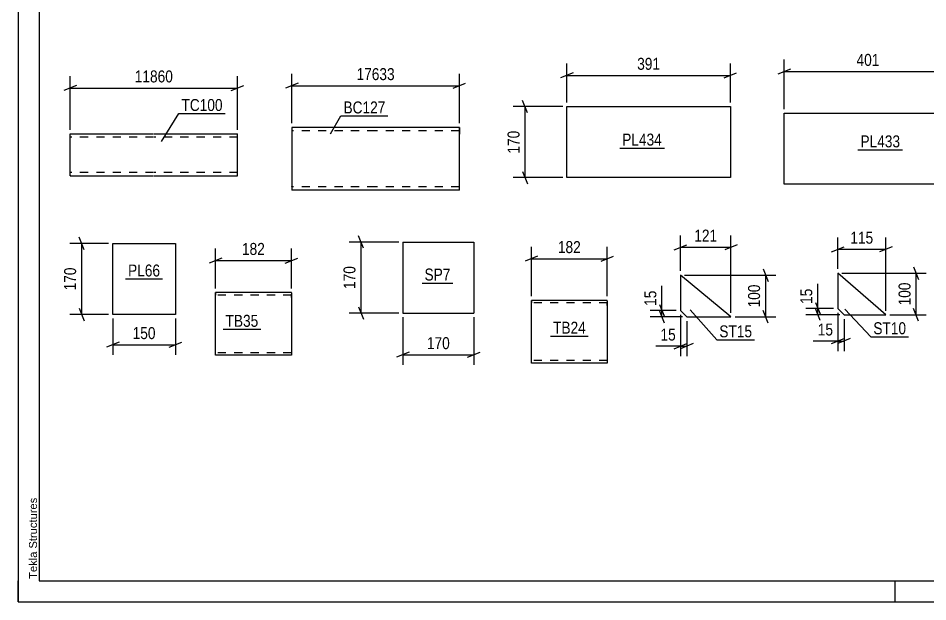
# Model space of a CAD drawing. Header units: millimetres. Extents: x 0 to 420, y 0 to 297.
# Drawn here: x 0 to 217.8, y 0 to 139.8 of the extents above; entities that cross this region are included whole.
import ezdxf

# ---------------------------------------------------------------- set-up
doc = ezdxf.new("R2010")
doc.units = ezdxf.units.MM
doc.linetypes.add('DXK_LINE_DOT2', pattern=[3.9198, 1.9599, -1.9599])
doc.styles.add('Arial', font='ARIAL.TTF', dxfattribs={"height": 0.2})
doc.styles.add('Arial Narrow', font='ARIALN.TTF', dxfattribs={"height": 0.2})

# ---------------------------------------------------------------- blocks, each defined once
blk = doc.blocks.new('Unknown-283123493-1133')
at = {"color": 5, "linetype": 'Continuous'}
for p, q in [((0, 297), (0, 0)), ((5, 292), (5, 5)), ((0, 0), (0, 5)), ((5, 5), (415, 5)), ((210, 0), (210, 5)), ((0, 0), (420, 0))]:
    blk.add_line(p, q, dxfattribs=at)
at = {"color": 174, "linetype": 'Continuous', "style": 'Arial'}
blk.add_text('Tekla Structures', height=1.9102, rotation=90, dxfattribs=at).set_placement((4.5, 5.5))
blk = doc.blocks.new('Part-283123493-10407 - 10400')
at = {"color": 2, "linetype": 'Continuous'}
for p, q in [((12.44, 102.08), (12.44, 112.08)), ((12.44, 112.08), (32.44, 112.08)), ((32.54, 112.08), (52.54, 112.08)), ((52.54, 102.08), (52.54, 112.08)), ((12.44, 102.08), (32.44, 102.08)), ((32.54, 102.08), (52.54, 102.08))]:
    blk.add_line(p, q, dxfattribs=at)
at = {"color": 7, "linetype": 'DXK_LINE_DOT2'}
for p, q in [((32.44, 111.28), (12.44, 111.28)), ((52.54, 111.28), (32.54, 111.28)), ((32.44, 102.88), (12.44, 102.88)), ((52.54, 102.88), (32.54, 102.88)), ((12.44, 102.2), (12.44, 102.08)), ((52.54, 102.08), (52.54, 102.2))]:
    blk.add_line(p, q, dxfattribs=at)
blk = doc.blocks.new('Part-283123493-8915 - 8911')
at = {"color": 2, "linetype": 'Continuous'}
for p, q in [((85.55, 113.63), (65.55, 113.63)), ((65.55, 113.63), (65.55, 98.63)), ((105.65, 113.63), (85.65, 113.63)), ((105.65, 113.63), (105.65, 112.03)), ((105.65, 98.63), (105.65, 112.03)), ((85.55, 98.63), (65.55, 98.63)), ((105.65, 98.63), (85.65, 98.63))]:
    blk.add_line(p, q, dxfattribs=at)
at = {"color": 7, "linetype": 'DXK_LINE_DOT2'}
for p, q in [((105.65, 112.03), (105.65, 113.51)), ((85.55, 112.83), (65.55, 112.83)), ((105.65, 112.83), (85.65, 112.83)), ((65.55, 99.43), (65.55, 99.49)), ((85.55, 99.43), (65.55, 99.43)), ((105.65, 99.43), (85.65, 99.43)), ((105.65, 99.43), (105.65, 99.49))]:
    blk.add_line(p, q, dxfattribs=at)
blk = doc.blocks.new('Part-283123493-10041 - 10036')
at = {"color": 2, "linetype": 'Continuous'}
for p, q in [((122.89, 70.99), (122.89, 72.19)), ((122.89, 72.19), (122.89, 72.19)), ((141.09, 72.19), (122.89, 72.19)), ((141.09, 72.1), (141.09, 72.19)), ((141.09, 72.1), (141.09, 70.99)), ((122.89, 57.19), (122.89, 70.99)), ((141.09, 70.99), (141.09, 57.19)), ((122.89, 57.19), (122.89, 57.19)), ((141.09, 57.19), (122.89, 57.19))]:
    blk.add_line(p, q, dxfattribs=at)
at = {"color": 7, "linetype": 'DXK_LINE_DOT2'}
for p, q in [((122.89, 72.19), (122.89, 72.19)), ((122.89, 72.19), (122.89, 72.1)), ((122.89, 72.1), (122.89, 71.59)), ((122.89, 57.19), (122.89, 71.59)), ((122.89, 71.59), (122.89, 71.59)), ((141.09, 71.59), (122.89, 71.59)), ((122.89, 71.55), (122.89, 71.59)), ((122.89, 71.45), (122.89, 71.55)), ((122.89, 71.42), (122.89, 71.45)), ((122.89, 71.22), (122.89, 71.42)), ((141.09, 70.99), (141.09, 71.84)), ((122.89, 57.84), (122.89, 57.93)), ((122.89, 57.79), (122.89, 57.79)), ((141.09, 57.79), (122.89, 57.79)), ((122.89, 57.19), (122.89, 57.19)), ((141.09, 57.79), (141.09, 57.84))]:
    blk.add_line(p, q, dxfattribs=at)
blk = doc.blocks.new('Part-283123493-10061 - 10057')
at = {"color": 2, "linetype": 'Continuous'}
for p, q in [((92.12, 86.18), (92.12, 69.18)), ((92.12, 86.18), (109.12, 86.18)), ((109.12, 86.18), (109.12, 69.18)), ((92.12, 69.18), (109.12, 69.18))]:
    blk.add_line(p, q, dxfattribs=at)
blk = doc.blocks.new('Part-283123493-10092 - 10088')
at = {"color": 2, "linetype": 'Continuous'}
for p, q in [((183.46, 100.03), (183.46, 117.03)), ((183.46, 117.03), (203.46, 117.03)), ((203.56, 117.03), (223.56, 117.03)), ((223.56, 117.03), (223.56, 100.03)), ((203.46, 100.03), (183.46, 100.03)), ((223.56, 100.03), (203.56, 100.03))]:
    blk.add_line(p, q, dxfattribs=at)
blk = doc.blocks.new('Part-283123493-10124 - 10120')
at = {"color": 2, "linetype": 'Continuous'}
for p, q in [((131.41, 101.62), (131.41, 118.62)), ((131.41, 118.62), (170.55, 118.62)), ((170.55, 118.62), (170.55, 101.62)), ((170.55, 101.62), (131.41, 101.62))]:
    blk.add_line(p, q, dxfattribs=at)
blk = doc.blocks.new('Part-283123493-10238 - 10234')
at = {"color": 2, "linetype": 'Continuous'}
for p, q in [((22.65, 68.84), (22.65, 85.84)), ((22.65, 85.84), (37.65, 85.84)), ((37.65, 85.84), (37.65, 68.84)), ((37.65, 68.84), (22.65, 68.84))]:
    blk.add_line(p, q, dxfattribs=at)
blk = doc.blocks.new('Part-283123493-10281 - 10265')
at = {"color": 2, "linetype": 'Continuous'}
for p, q in [((170.7, 68.26), (158.61, 78.26)), ((158.61, 78.26), (158.61, 69.76)), ((158.61, 69.76), (160.11, 68.26)), ((160.11, 68.26), (170.7, 68.26))]:
    blk.add_line(p, q, dxfattribs=at)
blk = doc.blocks.new('Part-283123493-10384 - 10379')
at = {"color": 2, "linetype": 'Continuous'}
for p, q in [((47.24, 72.88), (47.24, 74.08)), ((47.24, 74.08), (47.24, 74.08)), ((65.44, 74.08), (47.24, 74.08)), ((65.44, 73.99), (65.44, 74.08)), ((47.24, 59.08), (47.24, 72.88)), ((65.44, 73.99), (65.44, 72.88)), ((65.44, 72.88), (65.44, 59.08)), ((47.24, 59.08), (47.24, 59.08)), ((65.44, 59.08), (47.24, 59.08))]:
    blk.add_line(p, q, dxfattribs=at)
at = {"color": 7, "linetype": 'DXK_LINE_DOT2'}
for p, q in [((47.24, 74.08), (47.24, 74.08)), ((47.24, 74.08), (47.24, 73.99)), ((47.24, 73.99), (47.24, 73.48)), ((47.24, 59.08), (47.24, 73.48)), ((47.24, 73.48), (47.24, 73.48)), ((65.44, 73.48), (47.24, 73.48)), ((47.24, 73.43), (47.24, 73.48)), ((47.24, 73.34), (47.24, 73.43)), ((47.24, 73.3), (47.24, 73.34)), ((47.24, 73.11), (47.24, 73.3)), ((65.44, 72.88), (65.44, 73.73)), ((47.24, 59.72), (47.24, 59.82)), ((47.24, 59.68), (47.24, 59.68)), ((65.44, 59.68), (47.24, 59.68)), ((47.24, 59.08), (47.24, 59.08)), ((65.44, 59.68), (65.44, 59.72))]:
    blk.add_line(p, q, dxfattribs=at)
blk = doc.blocks.new('Part-283123493-10458 - 10452')
at = {"color": 2, "linetype": 'Continuous'}
for p, q in [((207.77, 68.74), (196.27, 78.74)), ((196.27, 78.74), (196.27, 70.24)), ((196.27, 70.24), (197.77, 68.74)), ((197.77, 68.74), (207.77, 68.74))]:
    blk.add_line(p, q, dxfattribs=at)
blk = doc.blocks.new('StraightDimension-283123493-10410 - 10400')
at = {"color": 7, "linetype": 'Continuous'}
for p, q in [((12.44, 113.08), (12.44, 125.93)), ((52.54, 113.08), (52.54, 125.93)), ((13.94, 123.68), (10.94, 122.48)), ((12.44, 123.08), (52.54, 123.08)), ((51.04, 122.48), (54.04, 123.68))]:
    blk.add_line(p, q, dxfattribs=at)
at = {"color": 0}
blk.add_wipeout([(37.66, 123.83), (37.66, 128.03), (27.32, 128.03), (27.32, 123.83)], dxfattribs=at)
at = {"color": 3, "style": 'Arial Narrow'}
blk.add_text('11860', height=2.863, dxfattribs=at).set_placement((27.92, 124.43))
blk = doc.blocks.new('StraightDimension-283123493-8918 - 8911')
at = {"color": 7, "linetype": 'Continuous'}
for p, q in [((65.55, 114.63), (65.55, 126.48)), ((105.65, 114.63), (105.65, 126.48)), ((67.05, 124.23), (64.05, 123.03)), ((104.15, 123.03), (107.15, 124.23)), ((65.55, 123.63), (105.65, 123.63))]:
    blk.add_line(p, q, dxfattribs=at)
at = {"color": 0}
blk.add_wipeout([(90.77, 124.38), (90.77, 128.58), (80.43, 128.58), (80.43, 124.38)], dxfattribs=at)
at = {"color": 3, "style": 'Arial Narrow'}
blk.add_text('17633', height=2.863, dxfattribs=at).set_placement((81.03, 124.98))
blk = doc.blocks.new('StraightDimension-283123493-10043 - 10036')
at = {"color": 7, "linetype": 'Continuous'}
for p, q in [((122.89, 73.19), (122.89, 85.04)), ((141.09, 73.19), (141.09, 85.04)), ((124.39, 82.79), (121.39, 81.59)), ((139.59, 81.59), (142.59, 82.79)), ((122.89, 82.19), (141.09, 82.19))]:
    blk.add_line(p, q, dxfattribs=at)
at = {"color": 0}
blk.add_wipeout([(135.33, 82.94), (135.33, 87.14), (128.65, 87.14), (128.65, 82.94)], dxfattribs=at)
at = {"color": 3, "style": 'Arial Narrow'}
blk.add_text('182', height=2.863, dxfattribs=at).set_placement((129.25, 83.54))
blk = doc.blocks.new('StraightDimension-283123493-10063 - 10057')
at = {"color": 7, "linetype": 'Continuous'}
for p, q in [((92.12, 68.18), (92.12, 56.78)), ((109.12, 68.18), (109.12, 56.78)), ((93.62, 59.78), (90.62, 58.58)), ((92.12, 59.18), (109.12, 59.18)), ((107.62, 58.58), (110.62, 59.78))]:
    blk.add_line(p, q, dxfattribs=at)
at = {"color": 0}
blk.add_wipeout([(103.97, 59.93), (103.97, 64.13), (97.28, 64.13), (97.28, 59.93)], dxfattribs=at)
at = {"color": 3, "style": 'Arial Narrow'}
blk.add_text('170', height=2.863, dxfattribs=at).set_placement((97.88, 60.53))
blk = doc.blocks.new('StraightDimension-283123493-10074 - 10057')
at = {"color": 7, "linetype": 'Continuous'}
for p, q in [((82.72, 84.68), (81.52, 87.68)), ((91.12, 86.18), (79.27, 86.18)), ((82.12, 69.18), (82.12, 86.18)), ((81.52, 70.68), (82.72, 67.68)), ((91.12, 69.18), (79.27, 69.18))]:
    blk.add_line(p, q, dxfattribs=at)
at = {"color": 0}
blk.add_wipeout([(81.37, 81.02), (77.17, 81.02), (77.17, 74.34), (81.37, 74.34)], dxfattribs=at)
at = {"color": 3, "style": 'Arial Narrow'}
blk.add_text('170', height=2.863, rotation=90.0002, dxfattribs=at).set_placement((80.77, 74.94))
blk = doc.blocks.new('StraightDimension-283123493-10106 - 10088')
at = {"color": 7, "linetype": 'Continuous'}
for p, q in [((183.46, 118.03), (183.46, 129.88)), ((223.56, 118.03), (223.56, 129.88)), ((184.96, 127.63), (181.96, 126.43)), ((183.46, 127.03), (223.56, 127.03)), ((222.06, 126.43), (225.06, 127.63))]:
    blk.add_line(p, q, dxfattribs=at)
at = {"color": 0}
blk.add_wipeout([(206.85, 127.78), (206.85, 131.98), (200.17, 131.98), (200.17, 127.78)], dxfattribs=at)
at = {"color": 3, "style": 'Arial Narrow'}
blk.add_text('401', height=2.863, dxfattribs=at).set_placement((200.77, 128.38))
blk = doc.blocks.new('StraightDimension-283123493-10126 - 10120')
at = {"color": 7, "linetype": 'Continuous'}
for p, q in [((122.01, 117.12), (120.81, 120.12)), ((130.41, 118.62), (118.56, 118.62)), ((121.41, 101.62), (121.41, 118.62)), ((120.81, 103.12), (122.01, 100.12)), ((130.41, 101.62), (118.56, 101.62))]:
    blk.add_line(p, q, dxfattribs=at)
at = {"color": 0}
blk.add_wipeout([(120.66, 113.46), (116.46, 113.46), (116.46, 106.77), (120.66, 106.77)], dxfattribs=at)
at = {"color": 3, "style": 'Arial Narrow'}
blk.add_text('170', height=2.863, rotation=90.0002, dxfattribs=at).set_placement((120.06, 107.37))
blk = doc.blocks.new('StraightDimension-283123493-10137 - 10120')
at = {"color": 7, "linetype": 'Continuous'}
for p, q in [((131.41, 119.62), (131.41, 128.95)), ((170.55, 119.62), (170.55, 128.95)), ((132.91, 126.7), (129.91, 125.5)), ((169.05, 125.5), (172.05, 126.7)), ((131.41, 126.1), (170.55, 126.1))]:
    blk.add_line(p, q, dxfattribs=at)
at = {"color": 0}
blk.add_wipeout([(154.32, 126.85), (154.32, 131.05), (147.64, 131.05), (147.64, 126.85)], dxfattribs=at)
at = {"color": 3, "style": 'Arial Narrow'}
blk.add_text('391', height=2.863, dxfattribs=at).set_placement((148.24, 127.45))
blk = doc.blocks.new('StraightDimension-283123493-10240 - 10234')
at = {"color": 7, "linetype": 'Continuous'}
for p, q in [((15.81, 84.34), (14.61, 87.34)), ((21.65, 85.84), (12.36, 85.84)), ((15.21, 68.84), (15.21, 85.84)), ((14.61, 70.34), (15.81, 67.34)), ((21.65, 68.84), (12.36, 68.84))]:
    blk.add_line(p, q, dxfattribs=at)
at = {"color": 0}
blk.add_wipeout([(14.46, 80.68), (10.26, 80.68), (10.26, 74), (14.46, 74)], dxfattribs=at)
at = {"color": 3, "style": 'Arial Narrow'}
blk.add_text('170', height=2.863, rotation=90.0002, dxfattribs=at).set_placement((13.86, 74.6))
blk = doc.blocks.new('StraightDimension-283123493-10251 - 10234')
at = {"color": 7, "linetype": 'Continuous'}
for p, q in [((22.65, 67.84), (22.65, 59.19)), ((37.65, 67.84), (37.65, 59.19)), ((24.15, 62.19), (21.15, 60.99)), ((22.65, 61.59), (37.65, 61.59)), ((36.15, 60.99), (39.15, 62.19))]:
    blk.add_line(p, q, dxfattribs=at)
at = {"color": 0}
blk.add_wipeout([(33.49, 62.34), (33.49, 66.54), (26.81, 66.54), (26.81, 62.34)], dxfattribs=at)
at = {"color": 3, "style": 'Arial Narrow'}
blk.add_text('150', height=2.863, dxfattribs=at).set_placement((27.41, 62.94))
blk = doc.blocks.new('StraightDimension-283123493-10283 - 10265')
at = {"color": 7, "linetype": 'Continuous'}
for p, q in [((178.41, 79.76), (179.61, 76.76)), ((159.61, 78.26), (181.41, 78.26)), ((179.01, 68.26), (179.01, 78.26)), ((179.61, 66.76), (178.41, 69.76)), ((171.7, 68.26), (181.41, 68.26))]:
    blk.add_line(p, q, dxfattribs=at)
at = {"color": 0}
blk.add_wipeout([(178.26, 76.6), (174.06, 76.6), (174.06, 69.92), (178.26, 69.92)], dxfattribs=at)
at = {"color": 3, "style": 'Arial Narrow'}
blk.add_text('100', height=2.863, rotation=90.0002, dxfattribs=at).set_placement((177.66, 70.52))
blk = doc.blocks.new('StraightDimension-283123493-10292 - 10265')
at = {"color": 7, "linetype": 'Continuous'}
for p, q in [((157.61, 69.76), (151.32, 69.76)), ((153.57, 71.26), (154.77, 68.26)), ((154.77, 66.76), (153.57, 69.76)), ((154.17, 68.26), (154.17, 69.76)), ((159.11, 68.26), (151.32, 68.26))]:
    blk.add_line(p, q, dxfattribs=at)
at = {"color": 0}
blk.add_wipeout([(153.42, 75.14), (149.22, 75.14), (149.22, 70.29), (153.42, 70.29)], dxfattribs=at)
at = {"color": 7, "linetype": 'Continuous'}
blk.add_line((154.17, 69.76), (154.17, 75.67), dxfattribs=at)
blk.add_line((154.17, 69.76), (154.17, 75.67), dxfattribs=at)
at = {"color": 3, "style": 'Arial Narrow'}
blk.add_text('15', height=2.863, rotation=90.0002, dxfattribs=at).set_placement((152.82, 70.89))
blk = doc.blocks.new('StraightDimension-283123493-10303 - 10265')
at = {"color": 7, "linetype": 'Continuous'}
for p, q in [((158.61, 79.26), (158.61, 87.79)), ((170.7, 69.26), (170.7, 87.79)), ((157.11, 84.34), (160.11, 85.54)), ((172.2, 85.54), (169.2, 84.34)), ((158.61, 84.94), (170.7, 84.94))]:
    blk.add_line(p, q, dxfattribs=at)
at = {"color": 0}
blk.add_wipeout([(167.99, 85.69), (167.99, 89.89), (161.31, 89.89), (161.31, 85.69)], dxfattribs=at)
at = {"color": 3, "style": 'Arial Narrow'}
blk.add_text('121', height=2.863, dxfattribs=at).set_placement((161.91, 86.29))
blk = doc.blocks.new('StraightDimension-283123493-10310 - 10265')
at = {"color": 7, "linetype": 'Continuous'}
for p, q in [((158.61, 68.76), (158.61, 58.84)), ((160.11, 67.26), (160.11, 58.84)), ((157.11, 60.64), (160.11, 61.84)), ((161.61, 61.84), (158.61, 60.64)), ((158.61, 61.24), (160.11, 61.24))]:
    blk.add_line(p, q, dxfattribs=at)
at = {"color": 0}
blk.add_wipeout([(158.08, 61.99), (158.08, 66.19), (153.22, 66.19), (153.22, 61.99)], dxfattribs=at)
at = {"color": 7, "linetype": 'Continuous'}
blk.add_line((158.61, 61.24), (152.7, 61.24), dxfattribs=at)
blk.add_line((158.61, 61.24), (152.7, 61.24), dxfattribs=at)
at = {"color": 3, "style": 'Arial Narrow'}
blk.add_text('15', height=2.863, dxfattribs=at).set_placement((153.82, 62.59))
blk = doc.blocks.new('StraightDimension-283123493-10386 - 10379')
at = {"color": 7, "linetype": 'Continuous'}
for p, q in [((47.24, 75.08), (47.24, 84.6)), ((65.44, 75.08), (65.44, 84.6)), ((48.74, 82.35), (45.74, 81.15)), ((47.24, 81.75), (65.44, 81.75)), ((63.94, 81.15), (66.94, 82.35))]:
    blk.add_line(p, q, dxfattribs=at)
at = {"color": 0}
blk.add_wipeout([(59.68, 82.5), (59.68, 86.7), (52.99, 86.7), (52.99, 82.5)], dxfattribs=at)
at = {"color": 3, "style": 'Arial Narrow'}
blk.add_text('182', height=2.863, dxfattribs=at).set_placement((53.59, 83.1))
blk = doc.blocks.new('StraightDimension-283123493-10460 - 10452')
at = {"color": 7, "linetype": 'Continuous'}
for p, q in [((197.27, 78.74), (217.45, 78.74)), ((214.45, 80.24), (215.65, 77.24)), ((215.05, 68.74), (215.05, 78.74)), ((215.65, 67.24), (214.45, 70.24)), ((208.77, 68.74), (217.45, 68.74))]:
    blk.add_line(p, q, dxfattribs=at)
at = {"color": 0}
blk.add_wipeout([(214.3, 77.08), (210.1, 77.08), (210.1, 70.4), (214.3, 70.4)], dxfattribs=at)
at = {"color": 3, "style": 'Arial Narrow'}
blk.add_text('100', height=2.863, rotation=90.0002, dxfattribs=at).set_placement((213.7, 71))
blk = doc.blocks.new('StraightDimension-283123493-10469 - 10452')
at = {"color": 7, "linetype": 'Continuous'}
for p, q in [((195.27, 70.24), (188.66, 70.24)), ((190.91, 71.74), (192.11, 68.74)), ((192.11, 67.24), (190.91, 70.24)), ((191.51, 68.74), (191.51, 70.24)), ((196.77, 68.74), (188.66, 68.74))]:
    blk.add_line(p, q, dxfattribs=at)
at = {"color": 0}
blk.add_wipeout([(190.76, 75.62), (186.56, 75.62), (186.56, 70.76), (190.76, 70.76)], dxfattribs=at)
at = {"color": 7, "linetype": 'Continuous'}
blk.add_line((191.51, 70.24), (191.51, 76.14), dxfattribs=at)
blk.add_line((191.51, 70.24), (191.51, 76.14), dxfattribs=at)
at = {"color": 3, "style": 'Arial Narrow'}
blk.add_text('15', height=2.863, rotation=90.0002, dxfattribs=at).set_placement((190.16, 71.36))
blk = doc.blocks.new('StraightDimension-283123493-10480 - 10452')
at = {"color": 7, "linetype": 'Continuous'}
for p, q in [((196.27, 79.74), (196.27, 87.29)), ((207.77, 69.74), (207.77, 87.29)), ((194.77, 83.84), (197.77, 85.04)), ((209.27, 85.04), (206.27, 83.84)), ((196.27, 84.44), (207.77, 84.44))]:
    blk.add_line(p, q, dxfattribs=at)
at = {"color": 0}
blk.add_wipeout([(205.36, 85.19), (205.36, 89.39), (198.68, 89.39), (198.68, 85.19)], dxfattribs=at)
at = {"color": 3, "style": 'Arial Narrow'}
blk.add_text('115', height=2.863, dxfattribs=at).set_placement((199.28, 85.79))
blk = doc.blocks.new('StraightDimension-283123493-10487 - 10452')
at = {"color": 7, "linetype": 'Continuous'}
for p, q in [((196.27, 69.24), (196.27, 60.05)), ((197.77, 67.74), (197.77, 60.05)), ((194.77, 61.85), (197.77, 63.05)), ((199.27, 63.05), (196.27, 61.85)), ((196.27, 62.45), (197.77, 62.45))]:
    blk.add_line(p, q, dxfattribs=at)
at = {"color": 0}
blk.add_wipeout([(195.74, 63.2), (195.74, 67.4), (190.89, 67.4), (190.89, 63.2)], dxfattribs=at)
at = {"color": 7, "linetype": 'Continuous'}
blk.add_line((196.27, 62.45), (190.36, 62.45), dxfattribs=at)
blk.add_line((196.27, 62.45), (190.36, 62.45), dxfattribs=at)
at = {"color": 3, "style": 'Arial Narrow'}
blk.add_text('15', height=2.863, dxfattribs=at).set_placement((191.49, 63.8))
blk = doc.blocks.new('Mark-283123493-10403 - 10400')
at = {"color": 0}
blk.add_wipeout([(48.96, 117.58), (48.96, 120.58), (39.1, 120.58), (39.1, 117.58)], dxfattribs=at)
blk.add_wipeout([(48.96, 117.58), (48.96, 120.58), (39.1, 120.58), (39.1, 117.58)], dxfattribs=at)
at = {"color": 30, "linetype": 'Continuous'}
for p, q in [((34.29, 110.27), (38.5, 116.98)), ((38.5, 116.98), (49.56, 116.98))]:
    blk.add_line(p, q, dxfattribs=at)
at = {"color": 3, "style": 'Arial Narrow'}
blk.add_text('TC100', height=2.863, dxfattribs=at).set_placement((39.1, 117.58))
blk = doc.blocks.new('Mark-283123493-16552 - 8911')
at = {"color": 0}
blk.add_wipeout([(87.95, 117), (87.95, 120), (77.9, 120), (77.9, 117)], dxfattribs=at)
blk.add_wipeout([(87.95, 117), (87.95, 120), (77.9, 120), (77.9, 117)], dxfattribs=at)
at = {"color": 30, "linetype": 'Continuous'}
for p, q in [((74.8, 112.07), (77.3, 116.4)), ((77.3, 116.4), (88.55, 116.4))]:
    blk.add_line(p, q, dxfattribs=at)
at = {"color": 3, "style": 'Arial Narrow'}
blk.add_text('BC127', height=2.863, dxfattribs=at).set_placement((77.9, 117))
blk = doc.blocks.new('Mark-283123493-10039 - 10036')
at = {"color": 0}
blk.add_wipeout([(135.94, 64.23), (135.94, 67.23), (128.09, 67.23), (128.09, 64.23)], dxfattribs=at)
blk.add_wipeout([(135.94, 64.23), (135.94, 67.23), (128.09, 67.23), (128.09, 64.23)], dxfattribs=at)
at = {"color": 30, "linetype": 'Continuous'}
blk.add_line((127.49, 63.63), (136.54, 63.63), dxfattribs=at)
at = {"color": 3, "style": 'Arial Narrow'}
blk.add_text('TB24', height=2.863, dxfattribs=at).set_placement((128.09, 64.23))
blk = doc.blocks.new('Mark-283123493-10059 - 10057')
at = {"color": 0}
blk.add_wipeout([(103.52, 76.97), (103.52, 79.97), (97.31, 79.97), (97.31, 76.97)], dxfattribs=at)
blk.add_wipeout([(103.52, 76.97), (103.52, 79.97), (97.31, 79.97), (97.31, 76.97)], dxfattribs=at)
at = {"color": 30, "linetype": 'Continuous'}
blk.add_line((96.71, 76.37), (104.12, 76.37), dxfattribs=at)
at = {"color": 3, "style": 'Arial Narrow'}
blk.add_text('SP7', height=2.863, dxfattribs=at).set_placement((97.31, 76.97))
blk = doc.blocks.new('Mark-283123493-10090 - 10088')
at = {"color": 0}
blk.add_wipeout([(211.21, 108.87), (211.21, 111.87), (201.71, 111.87), (201.71, 108.87)], dxfattribs=at)
blk.add_wipeout([(211.21, 108.87), (211.21, 111.87), (201.71, 111.87), (201.71, 108.87)], dxfattribs=at)
at = {"color": 30, "linetype": 'Continuous'}
blk.add_line((201.11, 108.27), (211.81, 108.27), dxfattribs=at)
at = {"color": 3, "style": 'Arial Narrow'}
blk.add_text('PL433', height=2.863, dxfattribs=at).set_placement((201.71, 108.87))
blk = doc.blocks.new('Mark-283123493-10122 - 10120')
at = {"color": 0}
blk.add_wipeout([(154.15, 109.29), (154.15, 112.29), (144.65, 112.29), (144.65, 109.29)], dxfattribs=at)
blk.add_wipeout([(154.15, 109.29), (154.15, 112.29), (144.65, 112.29), (144.65, 109.29)], dxfattribs=at)
at = {"color": 30, "linetype": 'Continuous'}
blk.add_line((144.05, 108.69), (154.75, 108.69), dxfattribs=at)
at = {"color": 3, "style": 'Arial Narrow'}
blk.add_text('PL434', height=2.863, dxfattribs=at).set_placement((144.65, 109.29))
blk = doc.blocks.new('Mark-283123493-10236 - 10234')
at = {"color": 0}
blk.add_wipeout([(33.99, 77.94), (33.99, 80.94), (26.31, 80.94), (26.31, 77.94)], dxfattribs=at)
blk.add_wipeout([(33.99, 77.94), (33.99, 80.94), (26.31, 80.94), (26.31, 77.94)], dxfattribs=at)
at = {"color": 30, "linetype": 'Continuous'}
blk.add_line((25.71, 77.34), (34.59, 77.34), dxfattribs=at)
at = {"color": 3, "style": 'Arial Narrow'}
blk.add_text('PL66', height=2.863, dxfattribs=at).set_placement((26.31, 77.94))
blk = doc.blocks.new('Mark-283123493-10277 - 10265')
at = {"color": 0}
blk.add_wipeout([(175.76, 63.36), (175.76, 66.36), (167.91, 66.36), (167.91, 63.36)], dxfattribs=at)
blk.add_wipeout([(175.76, 63.36), (175.76, 66.36), (167.91, 66.36), (167.91, 63.36)], dxfattribs=at)
at = {"color": 30, "linetype": 'Continuous'}
for p, q in [((160.91, 69.97), (167.31, 62.76)), ((167.31, 62.76), (176.36, 62.76))]:
    blk.add_line(p, q, dxfattribs=at)
at = {"color": 3, "style": 'Arial Narrow'}
blk.add_text('ST15', height=2.863, dxfattribs=at).set_placement((167.91, 63.36))
blk = doc.blocks.new('Mark-283123493-10382 - 10379')
at = {"color": 0}
blk.add_wipeout([(57.51, 65.88), (57.51, 68.88), (49.65, 68.88), (49.65, 65.88)], dxfattribs=at)
blk.add_wipeout([(57.51, 65.88), (57.51, 68.88), (49.65, 68.88), (49.65, 65.88)], dxfattribs=at)
at = {"color": 30, "linetype": 'Continuous'}
blk.add_line((49.05, 65.28), (58.11, 65.28), dxfattribs=at)
at = {"color": 3, "style": 'Arial Narrow'}
blk.add_text('TB35', height=2.863, dxfattribs=at).set_placement((49.65, 65.88))
blk = doc.blocks.new('Mark-283123493-10454 - 10452')
at = {"color": 0}
blk.add_wipeout([(212.65, 64.1), (212.65, 67.1), (204.79, 67.1), (204.79, 64.1)], dxfattribs=at)
blk.add_wipeout([(212.65, 64.1), (212.65, 67.1), (204.79, 67.1), (204.79, 64.1)], dxfattribs=at)
at = {"color": 30, "linetype": 'Continuous'}
for p, q in [((198, 70.11), (204.19, 63.5)), ((204.19, 63.5), (213.25, 63.5))]:
    blk.add_line(p, q, dxfattribs=at)
at = {"color": 3, "style": 'Arial Narrow'}
blk.add_text('ST10', height=2.863, dxfattribs=at).set_placement((204.79, 64.1))

msp = doc.modelspace()

# ---------------------------------------------------------------- block references
for name in ['Unknown-283123493-1133', 'Part-283123493-10124 - 10120', 'Part-283123493-10092 - 10088', 'Part-283123493-8915 - 8911', 'Part-283123493-10407 - 10400', 'Part-283123493-10238 - 10234', 'Part-283123493-10061 - 10057', 'Part-283123493-10458 - 10452', 'Part-283123493-10281 - 10265', 'Part-283123493-10384 - 10379', 'Part-283123493-10041 - 10036']:
    msp.add_blockref(name, (0, 0))

# ---------------------------------------------------------------- next in the draw order: block references
for name in ['StraightDimension-283123493-10106 - 10088', 'StraightDimension-283123493-8918 - 8911', 'StraightDimension-283123493-10410 - 10400', 'StraightDimension-283123493-10126 - 10120', 'Mark-283123493-10122 - 10120', 'Mark-283123493-10090 - 10088', 'StraightDimension-283123493-10240 - 10234', 'StraightDimension-283123493-10043 - 10036', 'StraightDimension-283123493-10386 - 10379', 'Mark-283123493-10236 - 10234', 'Mark-283123493-10059 - 10057', 'StraightDimension-283123493-10283 - 10265', 'StraightDimension-283123493-10460 - 10452', 'Mark-283123493-10382 - 10379', 'StraightDimension-283123493-10063 - 10057', 'Mark-283123493-10039 - 10036']:
    msp.add_blockref(name, (0, 0))

# ---------------------------------------------------------------- next in the draw order: block references
for name in ['StraightDimension-283123493-10137 - 10120', 'Mark-283123493-10403 - 10400', 'Mark-283123493-16552 - 8911', 'StraightDimension-283123493-10074 - 10057', 'StraightDimension-283123493-10292 - 10265', 'StraightDimension-283123493-10469 - 10452', 'StraightDimension-283123493-10251 - 10234']:
    msp.add_blockref(name, (0, 0))

# ---------------------------------------------------------------- next in the draw order: block references
for name in ['StraightDimension-283123493-10303 - 10265', 'StraightDimension-283123493-10480 - 10452']:
    msp.add_blockref(name, (0, 0))

# ---------------------------------------------------------------- next in the draw order: block references
for name in ['StraightDimension-283123493-10310 - 10265', 'StraightDimension-283123493-10487 - 10452']:
    msp.add_blockref(name, (0, 0))

# ---------------------------------------------------------------- next in the draw order: block references
for name in ['Mark-283123493-10277 - 10265', 'Mark-283123493-10454 - 10452']:
    msp.add_blockref(name, (0, 0))

doc.saveas('drawing.dxf')
